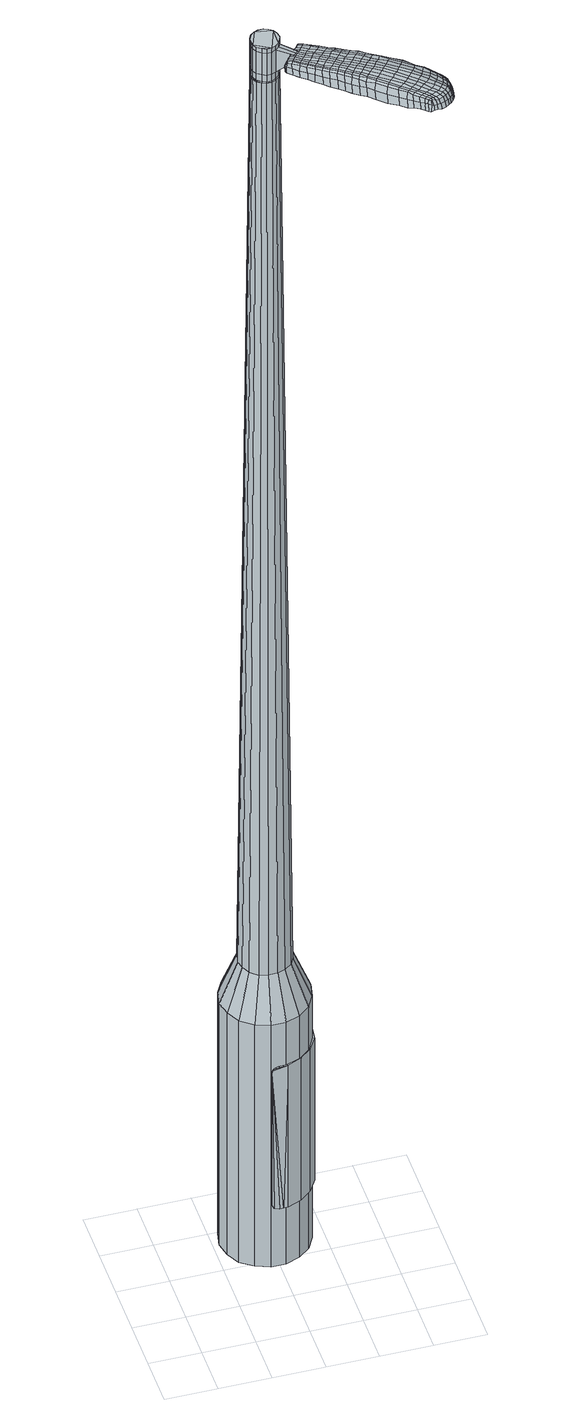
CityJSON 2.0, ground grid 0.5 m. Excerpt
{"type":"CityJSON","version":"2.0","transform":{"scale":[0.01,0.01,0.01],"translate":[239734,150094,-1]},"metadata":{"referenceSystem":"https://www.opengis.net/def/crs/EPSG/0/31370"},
"CityObjects":{
"object1":{"type":"GenericCityObject","attributes":{"cluster":793,"mean_distance_to_centroid":0.282,"new_centroid_x":239734.96,"new_centroid_y":150095.33,"mean_distance_to_camera":9.52,"H1":10.57,"H2":10.11,"Z_final":110.25,"cluster2":73,"proj_x":239730.45,"proj_y":150100.78,"id_line":24057,"bearing_l":50.37,"distance":7.07,"orientation":"right","G_obj":320.37},"geometry":[{"type":"MultiSurface","lod":"2","boundaries":[[[0,1,2,3]],[[1,4,5,2]],[[4,6,7,5]],[[6,8,9,7]],[[8,10,11,9]],[[10,12,13,11]],[[12,14,15,13]],[[14,16,17,15]],[[16,18,19,17]],[[18,20,21,19]],[[20,22,23,21]],[[22,24,25,23]],[[24,26,27,25]],[[26,28,29,27]],[[28,30,31,29]],[[30,32,33,31]],[[32,34,35,33]],[[34,0,3,35]],[[36,37,38,39]],[[38,40,41,42]],[[41,43,42]],[[42,44,45,46]],[[45,47,46]],[[46,48,49,50]],[[49,51,50]],[[42,46,50,38]],[[50,52,39,38]],[[53,36,39]],[[2,5,7,35]],[[7,9,11,15]],[[11,13,15]],[[15,17,19,23]],[[19,21,23]],[[23,25,27,31]],[[27,29,31]],[[15,23,31,7]],[[31,33,35,7]],[[3,2,35]],[[1,0,54,55]],[[0,34,56,54]],[[34,32,57,56]],[[32,30,58,57]],[[30,28,59,58]],[[28,26,60,59]],[[26,24,61,60]],[[24,22,62,61]],[[22,20,63,62]],[[20,18,64,63]],[[18,16,65,64]],[[16,14,66,65]],[[14,12,67,66]],[[12,10,68,67]],[[10,8,69,68]],[[8,6,70,69]],[[6,4,71,70]],[[4,1,55,71]],[[55,54,72,73]],[[54,56,74,72]],[[56,57,75,74]],[[57,58,76,75]],[[58,59,77,76]],[[59,60,78,77]],[[60,61,79,78]],[[61,62,80,79]],[[62,63,81,80]],[[63,64,82,81]],[[64,65,83,82]],[[65,66,84,83]],[[66,67,85,84]],[[67,68,86,85]],[[68,69,87,86]],[[69,70,88,87]],[[70,71,89,88]],[[71,55,73,89]],[[72,90,91,73]],[[74,92,90,72]],[[93,94,92,74]],[[76,95,94,93]],[[96,97,95,76]],[[78,98,97,96]],[[99,100,98,78]],[[101,102,100,99]],[[103,104,102,101]],[[105,106,104,103]],[[107,108,106,105]],[[109,110,108,107]],[[111,112,110,109]],[[113,114,112,111]],[[87,115,114,113]],[[116,117,115,87]],[[118,119,117,116]],[[73,91,119,118]],[[120,121,122,123]],[[124,120,123,125]],[[126,124,125,127]],[[128,126,127,129]],[[130,128,129,131]],[[132,130,131,133]],[[134,132,133,135]],[[136,134,135,137]],[[138,136,137,139]],[[140,138,139,141]],[[142,140,141,143]],[[144,142,143,145]],[[146,144,145,147]],[[148,146,147,149]],[[150,148,149,151]],[[152,150,151,153]],[[75,93,74]],[[75,76,93]],[[77,96,76]],[[77,78,96]],[[79,99,78]],[[79,80,101,99]],[[80,81,103,101]],[[81,82,105,103]],[[82,83,107,105]],[[83,84,109,107]],[[84,85,111,109]],[[85,86,113,111]],[[86,87,113]],[[88,116,87]],[[88,89,118,116]],[[89,73,118]],[[154,119,91]],[[154,155,117,119]],[[155,115,117]],[[156,114,115]],[[156,157,112,114]],[[157,158,110,112]],[[158,159,108,110]],[[159,160,106,108]],[[160,161,104,106]],[[161,162,102,104]],[[162,163,100,102]],[[163,98,100]],[[164,97,98]],[[164,95,97]],[[165,94,95]],[[165,92,94]],[[39,52,152,166]],[[91,90,167,153]],[[53,39,166,121]],[[90,92,122,167]],[[36,53,121,120]],[[92,165,123,122]],[[37,36,120,124]],[[165,95,125,123]],[[38,37,124,126]],[[95,164,127,125]],[[40,38,126,128]],[[164,98,129,127]],[[41,40,128,130]],[[98,163,131,129]],[[43,41,130,132]],[[163,162,133,131]],[[42,43,132,134]],[[162,161,135,133]],[[44,42,134,136]],[[161,160,137,135]],[[45,44,136,138]],[[160,159,139,137]],[[47,45,138,140]],[[159,158,141,139]],[[46,47,140,142]],[[158,157,143,141]],[[48,46,142,144]],[[157,156,145,143]],[[49,48,144,146]],[[156,115,147,145]],[[51,49,146,148]],[[115,155,149,147]],[[50,51,148,150]],[[155,154,151,149]],[[52,50,150,152]],[[154,91,153,151]],[[152,153,168,169]],[[153,167,170,168]],[[167,122,171,170]],[[122,121,172,171]],[[121,166,173,172]],[[166,152,169,173]],[[174,175,176,177]],[[178,174,177,179]],[[174,178,180,181]],[[175,174,181,182]],[[183,184,185,186]],[[187,183,186,188]],[[183,187,189,190]],[[184,183,190,191]],[[192,193,194,195]],[[196,192,195,197]],[[192,196,198,199]],[[193,192,199,200]],[[201,202,203,204]],[[205,201,204,206]],[[201,205,207,208]],[[202,201,208,209]],[[210,211,212,213]],[[214,210,213,215]],[[210,214,216,217]],[[211,210,217,218]],[[219,220,221,222]],[[223,219,222,224]],[[219,223,225,226]],[[220,219,226,227]],[[228,229,230,231]],[[220,228,231,221]],[[228,220,227,232]],[[229,228,232,233]],[[234,235,236,237]],[[229,234,237,230]],[[234,229,233,238]],[[235,234,238,239]],[[240,178,179,241]],[[235,240,241,236]],[[240,235,239,242]],[[178,240,242,180]],[[243,244,245,246]],[[247,243,246,248]],[[243,247,249,250]],[[244,243,250,251]],[[252,253,254,255]],[[244,252,255,245]],[[252,244,251,256]],[[253,252,256,257]],[[258,259,260,261]],[[253,258,261,254]],[[258,253,257,262]],[[259,258,262,263]],[[264,265,266,267]],[[259,264,267,260]],[[264,259,263,268]],[[265,264,268,269]],[[270,175,182,271]],[[265,270,271,266]],[[270,265,269,272]],[[175,270,272,176]],[[273,274,275,276]],[[277,273,276,278]],[[273,277,279,280]],[[274,273,280,281]],[[282,283,284,285]],[[274,282,285,275]],[[282,274,281,286]],[[283,282,286,287]],[[288,289,290,291]],[[283,288,291,284]],[[288,283,287,292]],[[289,288,292,293]],[[294,187,188,295]],[[289,294,295,290]],[[294,289,293,296]],[[187,294,296,189]],[[297,298,299,300]],[[301,297,300,302]],[[297,301,303,304]],[[298,297,304,305]],[[306,307,308,309]],[[298,306,309,299]],[[306,298,305,310]],[[307,306,310,311]],[[312,313,314,315]],[[307,312,315,308]],[[312,307,311,316]],[[313,312,316,317]],[[318,319,320,321]],[[313,318,321,314]],[[318,313,317,322]],[[319,318,322,323]],[[324,184,191,325]],[[319,324,325,320]],[[324,319,323,326]],[[184,324,326,185]],[[327,213,212,328]],[[329,327,328,330]],[[327,329,331,332]],[[213,327,332,215]],[[333,329,330,334]],[[335,333,334,336]],[[333,335,337,338]],[[329,333,338,331]],[[339,335,336,340]],[[341,339,340,342]],[[339,341,343,344]],[[335,339,344,337]],[[345,341,342,346]],[[347,345,346,348]],[[345,347,349,350]],[[341,345,350,343]],[[351,347,348,352]],[[202,351,352,203]],[[351,202,209,353]],[[347,351,353,349]],[[354,355,200,199]],[[356,354,199,198]],[[354,356,357,358]],[[355,354,358,359]],[[360,361,359,358]],[[362,360,358,357]],[[360,362,363,364]],[[361,360,364,365]],[[366,367,365,364]],[[368,366,364,363]],[[366,368,369,370]],[[367,366,370,371]],[[372,373,371,370]],[[374,372,370,369]],[[372,374,207,205]],[[373,372,205,206]],[[375,376,377,378]],[[277,375,378,279]],[[375,277,278,379]],[[376,375,379,380]],[[381,196,197,382]],[[376,381,382,377]],[[381,376,380,383]],[[196,381,383,198]],[[384,385,386,387]],[[223,384,387,225]],[[384,223,224,388]],[[385,384,388,389]],[[390,391,392,393]],[[385,390,393,386]],[[390,385,389,394]],[[391,390,394,395]],[[396,193,200,397]],[[391,396,397,392]],[[396,391,395,398]],[[193,396,398,194]],[[399,400,401,402]],[[181,399,402,182]],[[399,181,180,403]],[[400,399,403,404]],[[405,406,407,408]],[[400,405,408,401]],[[405,400,404,409]],[[406,405,409,410]],[[411,204,203,412]],[[406,411,412,407]],[[411,406,410,413]],[[204,411,413,206]],[[414,415,416,417]],[[186,414,417,188]],[[414,186,185,418]],[[415,414,418,419]],[[420,208,207,421]],[[415,420,421,416]],[[420,415,419,422]],[[208,420,422,209]],[[423,424,425,426]],[[301,423,426,303]],[[423,301,302,427]],[[424,423,427,428]],[[429,214,215,430]],[[424,429,430,425]],[[429,424,428,431]],[[214,429,431,216]],[[432,433,434,435]],[[247,432,435,249]],[[432,247,248,436]],[[433,432,436,437]],[[438,439,440,441]],[[433,438,441,434]],[[438,433,437,442]],[[439,438,442,443]],[[444,211,218,445]],[[439,444,445,440]],[[444,439,443,446]],[[211,444,446,212]],[[447,448,437,436]],[[246,447,436,248]],[[447,246,245,449]],[[448,447,449,450]],[[451,452,443,442]],[[448,451,442,437]],[[451,448,450,453]],[[452,451,453,454]],[[455,328,212,446]],[[452,455,446,443]],[[455,452,454,456]],[[328,455,456,330]],[[457,458,459,460]],[[304,457,460,305]],[[457,304,303,426]],[[458,457,426,425]],[[461,332,331,462]],[[458,461,462,459]],[[461,458,425,430]],[[332,461,430,215]],[[463,464,450,449]],[[255,463,449,245]],[[463,255,254,465]],[[464,463,465,466]],[[467,468,454,453]],[[464,467,453,450]],[[467,464,466,469]],[[468,467,469,470]],[[471,334,330,456]],[[468,471,456,454]],[[471,468,470,472]],[[334,471,472,336]],[[473,474,475,476]],[[310,473,476,311]],[[473,310,305,460]],[[474,473,460,459]],[[477,338,337,478]],[[474,477,478,475]],[[477,474,459,462]],[[338,477,462,331]],[[479,480,466,465]],[[261,479,465,254]],[[479,261,260,481]],[[480,479,481,482]],[[483,484,470,469]],[[480,483,469,466]],[[483,480,482,485]],[[484,483,485,486]],[[487,340,336,472]],[[484,487,472,470]],[[487,484,486,488]],[[340,487,488,342]],[[489,490,491,492]],[[316,489,492,317]],[[489,316,311,476]],[[490,489,476,475]],[[493,344,343,494]],[[490,493,494,491]],[[493,490,475,478]],[[344,493,478,337]],[[495,496,482,481]],[[267,495,481,260]],[[495,267,266,497]],[[496,495,497,498]],[[499,500,486,485]],[[496,499,485,482]],[[499,496,498,501]],[[500,499,501,502]],[[503,346,342,488]],[[500,503,488,486]],[[503,500,502,504]],[[346,503,504,348]],[[505,506,507,508]],[[322,505,508,323]],[[505,322,317,492]],[[506,505,492,491]],[[509,350,349,510]],[[506,509,510,507]],[[509,506,491,494]],[[350,509,494,343]],[[511,512,498,497]],[[271,511,497,266]],[[511,271,182,402]],[[512,511,402,401]],[[513,514,502,501]],[[512,513,501,498]],[[513,512,401,408]],[[514,513,408,407]],[[515,352,348,504]],[[514,515,504,502]],[[515,514,407,412]],[[352,515,412,203]],[[516,517,419,418]],[[326,516,418,185]],[[516,326,323,508]],[[517,516,508,507]],[[518,353,209,422]],[[517,518,422,419]],[[518,517,507,510]],[[353,518,510,349]],[[519,520,380,379]],[[276,519,379,278]],[[519,276,275,521]],[[520,519,521,522]],[[523,356,198,383]],[[520,523,383,380]],[[523,520,522,524]],[[356,523,524,357]],[[525,526,527,528]],[[226,525,528,227]],[[525,226,225,387]],[[526,525,387,386]],[[529,530,531,532]],[[526,529,532,527]],[[529,526,386,393]],[[530,529,393,392]],[[533,355,359,534]],[[530,533,534,531]],[[533,530,392,397]],[[355,533,397,200]],[[535,536,522,521]],[[285,535,521,275]],[[535,285,284,537]],[[536,535,537,538]],[[539,362,357,524]],[[536,539,524,522]],[[539,536,538,540]],[[362,539,540,363]],[[541,542,543,544]],[[232,541,544,233]],[[541,232,227,528]],[[542,541,528,527]],[[545,546,547,548]],[[542,545,548,543]],[[545,542,527,532]],[[546,545,532,531]],[[549,361,365,550]],[[546,549,550,547]],[[549,546,531,534]],[[361,549,534,359]],[[551,552,538,537]],[[291,551,537,284]],[[551,291,290,553]],[[552,551,553,554]],[[555,368,363,540]],[[552,555,540,538]],[[555,552,554,556]],[[368,555,556,369]],[[557,558,559,560]],[[238,557,560,239]],[[557,238,233,544]],[[558,557,544,543]],[[561,562,563,564]],[[558,561,564,559]],[[561,558,543,548]],[[562,561,548,547]],[[565,367,371,566]],[[562,565,566,563]],[[565,562,547,550]],[[367,565,550,365]],[[567,568,554,553]],[[295,567,553,290]],[[567,295,188,417]],[[568,567,417,416]],[[569,374,369,556]],[[568,569,556,554]],[[569,568,416,421]],[[374,569,421,207]],[[570,571,404,403]],[[242,570,403,180]],[[570,242,239,560]],[[571,570,560,559]],[[572,573,410,409]],[[571,572,409,404]],[[572,571,559,564]],[[573,572,564,563]],[[574,373,206,413]],[[573,574,413,410]],[[574,573,563,566]],[[373,574,566,371]],[[575,576,577,578]],[[578,577,579,580]],[[581,579,577,582]],[[582,577,576,583]],[[584,585,586,587]],[[587,586,588,589]],[[590,588,586,591]],[[591,586,585,592]],[[593,594,595,596]],[[596,595,597,598]],[[599,597,595,600]],[[600,595,594,601]],[[602,603,604,605]],[[605,604,606,607]],[[608,606,604,609]],[[609,604,603,610]],[[611,612,613,614]],[[614,613,615,616]],[[617,615,613,618]],[[618,613,612,619]],[[620,621,622,623]],[[623,622,624,625]],[[626,624,622,627]],[[627,622,621,628]],[[629,630,631,632]],[[632,631,621,620]],[[628,621,631,633]],[[633,631,630,634]],[[635,636,637,638]],[[638,637,630,629]],[[634,630,637,639]],[[639,637,636,640]],[[580,579,641,642]],[[642,641,636,635]],[[640,636,641,643]],[[643,641,579,581]],[[644,645,646,647]],[[647,646,648,649]],[[650,648,646,651]],[[651,646,645,652]],[[653,654,655,656]],[[656,655,645,644]],[[652,645,655,657]],[[657,655,654,658]],[[659,660,661,662]],[[662,661,654,653]],[[658,654,661,663]],[[663,661,660,664]],[[665,666,667,668]],[[668,667,660,659]],[[664,660,667,669]],[[669,667,666,670]],[[583,576,671,672]],[[672,671,666,665]],[[670,666,671,673]],[[673,671,576,575]],[[674,675,676,677]],[[677,676,678,679]],[[680,678,676,681]],[[681,676,675,682]],[[683,684,685,686]],[[686,685,675,674]],[[682,675,685,687]],[[687,685,684,688]],[[689,690,691,692]],[[692,691,684,683]],[[688,684,691,693]],[[693,691,690,694]],[[589,588,695,696]],[[696,695,690,689]],[[694,690,695,697]],[[697,695,588,590]],[[698,699,700,701]],[[701,700,702,703]],[[704,702,700,705]],[[705,700,699,706]],[[707,708,709,710]],[[710,709,699,698]],[[706,699,709,711]],[[711,709,708,712]],[[713,714,715,716]],[[716,715,708,707]],[[712,708,715,717]],[[717,715,714,718]],[[719,720,721,722]],[[722,721,714,713]],[[718,714,721,723]],[[723,721,720,724]],[[592,585,725,726]],[[726,725,720,719]],[[724,720,725,727]],[[727,725,585,584]],[[611,614,728,729]],[[729,728,730,731]],[[732,730,728,733]],[[733,728,614,616]],[[731,730,734,735]],[[735,734,736,737]],[[738,736,734,739]],[[739,734,730,732]],[[737,736,740,741]],[[741,740,742,743]],[[744,742,740,745]],[[745,740,736,738]],[[743,742,746,747]],[[747,746,748,749]],[[750,748,746,751]],[[751,746,742,744]],[[749,748,752,753]],[[753,752,603,602]],[[610,603,752,754]],[[754,752,748,750]],[[601,755,756,600]],[[600,756,757,599]],[[758,757,756,759]],[[759,756,755,760]],[[760,761,762,759]],[[759,762,763,758]],[[764,763,762,765]],[[765,762,761,766]],[[766,767,768,765]],[[765,768,769,764]],[[770,769,768,771]],[[771,768,767,772]],[[772,773,774,771]],[[771,774,775,770]],[[608,775,774,606]],[[606,774,773,607]],[[776,777,778,779]],[[779,778,678,680]],[[679,678,778,780]],[[780,778,777,781]],[[598,597,782,783]],[[783,782,777,776]],[[781,777,782,784]],[[784,782,597,599]],[[785,786,787,788]],[[788,787,624,626]],[[625,624,787,789]],[[789,787,786,790]],[[791,792,793,794]],[[794,793,786,785]],[[790,786,793,795]],[[795,793,792,796]],[[601,594,797,798]],[[798,797,792,791]],[[796,792,797,799]],[[799,797,594,593]],[[800,801,802,803]],[[803,802,582,583]],[[581,582,802,804]],[[804,802,801,805]],[[806,807,808,809]],[[809,808,801,800]],[[805,801,808,810]],[[810,808,807,811]],[[602,605,812,813]],[[813,812,807,806]],[[811,807,812,814]],[[814,812,605,607]],[[815,816,817,818]],[[818,817,587,589]],[[584,587,817,819]],[[819,817,816,820]],[[608,609,821,822]],[[822,821,816,815]],[[820,816,821,823]],[[823,821,609,610]],[[824,825,826,827]],[[827,826,702,704]],[[703,702,826,828]],[[828,826,825,829]],[[616,615,830,831]],[[831,830,825,824]],[[829,825,830,832]],[[832,830,615,617]],[[833,834,835,836]],[[836,835,648,650]],[[649,648,835,837]],[[837,835,834,838]],[[839,840,841,842]],[[842,841,834,833]],[[838,834,841,843]],[[843,841,840,844]],[[619,612,845,846]],[[846,845,840,839]],[[844,840,845,847]],[[847,845,612,611]],[[838,848,849,837]],[[837,849,647,649]],[[644,647,849,850]],[[850,849,848,851]],[[844,852,853,843]],[[843,853,848,838]],[[851,848,853,854]],[[854,853,852,855]],[[611,729,169,847]],[[847,169,852,844]],[[855,852,169,856]],[[856,169,729,731]],[[857,858,859,860]],[[860,859,705,706]],[[704,705,859,827]],[[827,859,858,824]],[[732,733,861,862]],[[862,861,858,857]],[[824,858,861,831]],[[831,861,733,616]],[[851,863,850]],[[850,863,656,644]],[[653,656,863,864]],[[864,863,865]],[[855,866,867,854]],[[854,867,863,851]],[[865,863,867,868]],[[868,867,866,869]],[[731,735,870,856]],[[856,870,866,855]],[[869,866,870,871]],[[871,870,735,737]],[[872,873,874,875]],[[875,874,711,712]],[[706,711,874,860]],[[860,874,873,857]],[[738,739,876,877]],[[877,876,873,872]],[[857,873,876,862]],[[862,876,739,732]],[[865,878,864]],[[864,878,662,653]],[[659,662,878,879]],[[879,878,880]],[[869,881,882,868]],[[868,882,878,865]],[[880,878,882,883]],[[883,882,881,884]],[[737,741,885,871]],[[871,885,881,869]],[[884,881,885,886]],[[886,885,741,743]],[[887,888,889,890]],[[890,889,717,718]],[[712,717,889,875]],[[875,889,888,872]],[[744,745,891,892]],[[892,891,888,887]],[[872,888,891,877]],[[877,891,745,738]],[[880,893,894,879]],[[879,894,668,659]],[[665,668,894,895]],[[895,894,893,896]],[[884,897,898,883]],[[883,898,893,880]],[[896,893,898,899]],[[899,898,897,900]],[[743,747,901,886]],[[886,901,897,884]],[[900,897,901,902]],[[902,901,747,749]],[[903,904,905,906]],[[906,905,723,724]],[[718,723,905,890]],[[890,905,904,887]],[[750,751,907,908]],[[908,907,904,903]],[[887,904,907,892]],[[892,907,751,744]],[[896,909,910,895]],[[895,910,672,665]],[[583,672,910,803]],[[803,910,909,800]],[[900,911,912,899]],[[899,912,909,896]],[[800,909,912,809]],[[809,912,911,806]],[[749,753,913,902]],[[902,913,911,900]],[[806,911,913,813]],[[813,913,753,602]],[[820,914,915,819]],[[819,915,727,584]],[[724,727,915,906]],[[906,915,914,903]],[[610,754,916,823]],[[823,916,914,820]],[[903,914,916,908]],[[908,916,754,750]],[[781,917,918,780]],[[780,918,677,679]],[[674,677,918,919]],[[919,918,917,920]],[[599,757,921,784]],[[784,921,917,781]],[[920,917,921,922]],[[922,921,757,758]],[[923,924,925,926]],[[926,925,627,628]],[[626,627,925,788]],[[788,925,924,785]],[[927,928,929,930]],[[930,929,924,923]],[[785,924,929,794]],[[794,929,928,791]],[[760,755,931,932]],[[932,931,928,927]],[[791,928,931,798]],[[798,931,755,601]],[[920,933,934,919]],[[919,934,686,674]],[[683,686,934,935]],[[935,934,933,936]],[[758,763,937,922]],[[922,937,933,920]],[[936,933,937,938]],[[938,937,763,764]],[[939,940,941,942]],[[942,941,633,634]],[[628,633,941,926]],[[926,941,940,923]],[[943,944,945,946]],[[946,945,940,939]],[[923,940,945,930]],[[930,945,944,927]],[[766,761,947,948]],[[948,947,944,943]],[[927,944,947,932]],[[932,947,761,760]],[[936,949,950,935]],[[935,950,692,683]],[[689,692,950,951]],[[951,950,949,952]],[[764,769,953,938]],[[938,953,949,936]],[[952,949,953,954]],[[954,953,769,770]],[[955,956,957,958]],[[958,957,639,640]],[[634,639,957,942]],[[942,957,956,939]],[[959,960,961,962]],[[962,961,956,955]],[[939,956,961,946]],[[946,961,960,943]],[[772,767,963,964]],[[964,963,960,959]],[[943,960,963,948]],[[948,963,767,766]],[[952,965,966,951]],[[951,966,696,689]],[[589,696,966,818]],[[818,966,965,815]],[[770,775,967,954]],[[954,967,965,952]],[[815,965,967,822]],[[822,967,775,608]],[[805,968,969,804]],[[804,969,643,581]],[[640,643,969,958]],[[958,969,968,955]],[[811,970,971,810]],[[810,971,968,805]],[[955,968,971,962]],[[962,971,970,959]],[[607,773,972,814]],[[814,972,970,811]],[[959,970,972,964]],[[964,972,773,772]],[[575,578,177,176]],[[578,580,179,177]],[[590,591,190,189]],[[591,592,191,190]],[[593,596,195,194]],[[596,598,197,195]],[[617,618,217,216]],[[618,619,218,217]],[[620,623,222,221]],[[623,625,224,222]],[[629,632,231,230]],[[632,620,221,231]],[[635,638,237,236]],[[638,629,230,237]],[[580,642,241,179]],[[642,635,236,241]],[[650,651,250,249]],[[651,652,251,250]],[[652,657,256,251]],[[657,658,257,256]],[[658,663,262,257]],[[663,664,263,262]],[[664,669,268,263]],[[669,670,269,268]],[[670,673,272,269]],[[673,575,176,272]],[[680,681,280,279]],[[681,682,281,280]],[[682,687,286,281]],[[687,688,287,286]],[[688,693,292,287]],[[693,694,293,292]],[[694,697,296,293]],[[697,590,189,296]],[[698,701,300,299]],[[701,703,302,300]],[[707,710,309,308]],[[710,698,299,309]],[[713,716,315,314]],[[716,707,308,315]],[[719,722,321,320]],[[722,713,314,321]],[[592,726,325,191]],[[726,719,320,325]],[[776,779,378,377]],[[779,680,279,378]],[[598,783,382,197]],[[783,776,377,382]],[[625,789,388,224]],[[789,790,389,388]],[[790,795,394,389]],[[795,796,395,394]],[[796,799,398,395]],[[799,593,194,398]],[[703,828,427,302]],[[828,829,428,427]],[[829,832,431,428]],[[832,617,216,431]],[[833,836,435,434]],[[836,650,249,435]],[[839,842,441,440]],[[842,833,434,441]],[[619,846,445,218]],[[846,839,440,445]],[[973,974,975,976]],[[977,978,976,975]],[[979,980,981,982]],[[983,984,985,986]],[[974,987,988,975]],[[989,977,975,988]],[[990,979,982,991]],[[992,993,984,983]],[[987,994,995,988]],[[995,996,989,988]],[[997,990,991,998]],[[999,993,992,1000]],[[994,1001,1002,995]],[[1002,1003,996,995]],[[1004,997,998,1005]],[[1006,999,1000,1007]],[[1008,1009,1010,1011]],[[1012,1013,1009,1008]],[[1012,1014,1015,1013]],[[1014,1016,1017,1015]],[[1018,1019,1020,1021]],[[1022,1023,1019,1018]],[[1024,1025,1023,1022]],[[1026,1027,1025,1024]],[[1021,1010,1009,1018]],[[1018,1009,1013,1022]],[[1013,1015,1024,1022]],[[1015,1017,1026,1024]],[[982,981,978,977]],[[991,982,977,989]],[[996,998,991,989]],[[1003,1005,998,996]],[[983,986,980,979]],[[992,983,979,990]],[[1000,992,990,997]],[[1007,1000,997,1004]],[[984,1008,1011,985]],[[993,1012,1008,984]],[[1014,1012,993,999]],[[1016,1014,999,1006]],[[1028,1029,1030,1031]],[[1030,1032,1033,1034]],[[1030,1034,1035,1036]],[[1030,1036,1031]],[[1037,1028,1031,1038]],[[1039,1038,1031,1040]],[[1041,1040,1031]],[[1042,1030,1029,1043]],[[1044,1042,1043,1045]],[[1046,1044,1045,1047]],[[1048,1046,1047,1049]],[[1050,1048,1049,1051]],[[1051,1052,1053,1054]],[[1051,1054,1055,1056]],[[1051,1056,1057,1058]],[[1057,1059,1060,1061]],[[1057,1061,1062,1063]],[[1057,1063,1058]],[[1051,1058,1050]],[[1064,1065,1029,1028]],[[1066,1067,1032,1030]],[[1068,1069,1041,1031]],[[1065,1070,1043,1029]],[[1071,1066,1030,1042]],[[1070,1072,1045,1043]],[[1073,1071,1042,1044]],[[1072,1074,1047,1045]],[[1075,1073,1044,1046]],[[1074,1076,1049,1047]],[[1077,1075,1046,1048]],[[1076,1078,1051,1049]],[[1079,1077,1048,1050]],[[1078,1080,1052,1051]],[[1081,1082,1059,1057]],[[1083,1079,1050,1058]],[[1053,1052,1080,1084]],[[1054,1053,1084,1085]],[[1055,1054,1085,1086]],[[1056,1055,1086,1087]],[[1057,1056,1087,1081]],[[1088,1064,1028,1037]],[[1089,1088,1037,1038]],[[1090,1089,1038,1039]],[[1091,1090,1039,1040]],[[1069,1091,1040,1041]],[[1033,1032,1067,1092]],[[1060,1059,1082,1093]],[[1034,1033,1092,1094]],[[1035,1034,1094,1095]],[[1036,1035,1095,1096]],[[1031,1036,1096,1068]],[[1061,1060,1093,1097]],[[1062,1061,1097,1098]],[[1063,1062,1098,1099]],[[1058,1063,1099,1083]]]}]}
},
"vertices":[
[131,106,384],[120,97,384],[120,97,96],[131,106,96],[106,92,384],[106,92,96],[92,92,384],[92,92,96],[78,97,384],[78,97,96],[66,106,384],[66,106,96],[59,119,384],[59,119,96],[56,133,384],[56,133,96],[59,148,384],[59,148,96],[66,160,384],[66,160,96],[77,170,384],[77,170,96],[91,175,384],[91,175,96],[106,175,384],[106,175,96],[120,170,384],[120,170,96],[131,161,384],[131,161,96],[138,148,384],[138,148,96],[141,134,384],[141,134,96],[138,119,384],[138,119,96],[112,133,1524],[111,138,1524],[109,142,1524],[109,125,1524],[105,145,1524],[101,147,1524],[92,145,1524],[96,147,1524],[88,142,1524],[86,138,1524],[86,129,1524],[85,133,1524],[88,125,1524],[92,122,1524],[101,120,1524],[96,120,1524],[105,122,1524],[111,129,1524],[118,117,429],[111,112,429],[122,125,429],[124,134,429],[122,142,429],[118,150,429],[111,155,429],[103,158,429],[94,158,429],[86,155,429],[79,149,429],[75,142,429],[73,133,429],[75,125,429],[79,117,429],[86,111,429],[94,109,429],[103,109,429],[109,125,1483],[105,122,1483],[111,129,1483],[112,133,1483],[111,138,1483],[109,142,1483],[105,145,1483],[101,147,1483],[96,147,1483],[92,145,1483],[88,142,1483],[86,138,1483],[85,133,1483],[86,129,1483],[88,125,1483],[92,122,1483],[96,120,1483],[101,120,1483],[109,125,1485],[105,122,1485],[111,129,1485],[111,133,1483],[111,133,1485],[111,138,1485],[108,142,1483],[108,142,1485],[105,145,1485],[101,146,1483],[101,146,1485],[96,146,1483],[96,146,1485],[92,144,1483],[92,144,1485],[89,142,1483],[89,142,1485],[87,138,1483],[87,138,1485],[86,133,1483],[86,133,1485],[87,129,1483],[87,129,1485],[89,125,1483],[89,125,1485],[92,122,1485],[96,121,1483],[96,121,1485],[101,121,1483],[101,121,1485],[112,133,1519],[111,129,1519],[111,129,1493],[112,133,1493],[111,138,1519],[111,138,1493],[109,142,1519],[109,142,1493],[105,145,1519],[105,145,1493],[101,147,1519],[101,147,1493],[96,147,1519],[96,147,1493],[92,145,1519],[92,145,1493],[88,142,1519],[88,142,1493],[86,138,1519],[86,138,1493],[85,133,1519],[85,133,1493],[86,129,1519],[86,129,1493],[88,125,1519],[88,125,1493],[92,122,1519],[92,122,1493],[96,120,1519],[96,120,1493],[101,120,1519],[101,120,1493],[105,122,1519],[105,122,1493],[101,120,1485],[96,120,1485],[88,125,1485],[86,129,1485],[85,133,1485],[86,138,1485],[88,142,1485],[92,145,1485],[96,147,1485],[101,147,1485],[109,142,1485],[112,133,1485],[109,125,1519],[109,125,1493],[121,110,1513],[121,110,1518],[123,113,1513],[125,115,1513],[125,115,1518],[123,113,1518],[168,51,1519],[163,55,1518],[163,53,1509],[168,49,1510],[174,45,1519],[174,43,1510],[175,47,1526],[168,52,1525],[163,57,1525],[193,80,1519],[187,84,1518],[185,84,1525],[191,80,1525],[200,75,1519],[198,74,1526],[202,75,1510],[195,80,1510],[189,85,1509],[238,20,1519],[236,17,1519],[236,16,1513],[239,19,1513],[240,24,1519],[241,23,1513],[238,25,1524],[237,21,1524],[234,18,1524],[181,67,1530],[175,72,1529],[173,69,1529],[179,64,1530],[188,61,1531],[186,59,1531],[190,64,1530],[183,70,1530],[178,74,1529],[119,118,1512],[117,116,1512],[118,116,1517],[120,117,1517],[121,121,1512],[121,120,1517],[121,120,1506],[119,118,1506],[118,116,1506],[214,14,1519],[212,16,1519],[212,14,1512],[214,12,1512],[217,13,1518],[216,11,1512],[217,14,1522],[215,15,1523],[212,17,1524],[208,18,1519],[203,22,1519],[203,20,1512],[208,17,1512],[208,20,1524],[203,23,1525],[198,25,1519],[192,30,1519],[192,28,1511],[198,23,1511],[199,27,1526],[192,32,1526],[183,37,1519],[183,35,1510],[184,39,1526],[114,101,1513],[119,96,1513],[120,97,1518],[114,102,1517],[110,105,1512],[111,105,1516],[110,104,1506],[114,99,1507],[119,94,1507],[125,90,1514],[130,85,1515],[131,87,1520],[125,92,1519],[125,89,1507],[130,84,1507],[136,80,1515],[141,75,1516],[141,77,1522],[136,82,1521],[136,78,1508],[141,73,1508],[147,70,1517],[152,65,1517],[152,67,1524],[147,72,1523],[147,68,1508],[152,63,1509],[157,60,1518],[158,62,1524],[157,58,1509],[238,41,1519],[236,43,1519],[234,42,1524],[237,40,1523],[239,39,1518],[238,39,1522],[241,39,1512],[239,41,1512],[237,44,1512],[232,47,1519],[228,51,1519],[227,50,1525],[231,46,1524],[234,47,1512],[230,51,1512],[224,55,1519],[218,60,1519],[216,59,1526],[222,54,1526],[225,55,1511],[220,60,1511],[209,67,1519],[207,67,1526],[211,68,1510],[133,124,1513],[139,120,1513],[141,120,1507],[135,124,1507],[129,127,1512],[130,127,1506],[129,126,1516],[132,124,1517],[138,119,1518],[145,115,1514],[152,111,1515],[153,111,1507],[147,115,1507],[144,115,1519],[150,110,1520],[158,106,1515],[164,102,1516],[165,102,1508],[159,107,1508],[156,106,1521],[162,101,1522],[170,97,1517],[175,93,1517],[177,93,1509],[171,98,1508],[168,97,1523],[174,93,1524],[181,89,1518],[183,89,1509],[180,88,1524],[124,114,1519],[122,112,1519],[129,109,1520],[128,107,1520],[131,112,1520],[126,116,1519],[135,105,1522],[133,102,1522],[141,100,1523],[139,98,1523],[143,102,1523],[137,107,1521],[147,95,1524],[145,93,1524],[152,90,1525],[151,88,1525],[155,93,1525],[149,98,1524],[158,86,1526],[156,83,1526],[164,81,1527],[162,79,1527],[166,84,1527],[160,88,1526],[170,76,1528],[168,74,1528],[172,79,1528],[235,23,1527],[232,20,1527],[236,26,1526],[233,29,1527],[231,26,1528],[229,23,1528],[226,30,1529],[224,27,1529],[228,33,1528],[223,38,1530],[221,34,1530],[218,31,1530],[215,39,1531],[212,36,1531],[217,42,1530],[210,48,1531],[208,45,1531],[205,42,1531],[198,53,1531],[196,50,1531],[200,56,1531],[240,37,1518],[241,34,1519],[242,34,1513],[242,37,1513],[239,37,1523],[239,34,1523],[241,29,1519],[242,28,1513],[239,29,1524],[219,12,1518],[222,12,1518],[221,13,1523],[218,14,1523],[219,11,1513],[222,11,1513],[225,12,1519],[229,13,1519],[228,14,1524],[224,13,1523],[226,11,1513],[230,12,1513],[233,15,1519],[231,16,1524],[233,14,1513],[169,54,1528],[170,55,1528],[165,60,1528],[164,58,1527],[176,48,1528],[177,49,1529],[172,57,1529],[174,59,1530],[169,64,1529],[167,62,1528],[179,51,1529],[181,54,1530],[177,62,1530],[171,67,1529],[184,56,1531],[190,78,1528],[188,77,1529],[195,71,1529],[197,73,1528],[184,83,1527],[183,81,1528],[186,73,1529],[193,68,1530],[180,78,1528],[126,127,1512],[125,126,1512],[126,125,1517],[127,126,1517],[128,128,1506],[126,126,1506],[123,123,1512],[124,122,1517],[124,123,1506],[109,107,1512],[110,108,1512],[110,107,1506],[109,106,1506],[111,107,1517],[112,108,1517],[112,110,1512],[114,112,1512],[114,111,1506],[112,109,1506],[113,110,1517],[115,112,1517],[115,114,1512],[116,113,1506],[116,114,1517],[115,103,1519],[116,104,1519],[120,98,1520],[121,99,1520],[117,106,1519],[119,108,1519],[123,101,1520],[124,103,1520],[120,110,1519],[126,105,1520],[131,123,1519],[130,121,1519],[136,117,1520],[137,118,1520],[128,119,1519],[134,114,1520],[126,93,1521],[127,94,1521],[131,88,1522],[132,89,1522],[128,96,1521],[130,98,1521],[134,91,1522],[136,93,1523],[132,100,1522],[137,96,1523],[143,114,1521],[142,112,1521],[148,108,1522],[149,109,1522],[140,110,1521],[145,105,1522],[137,83,1523],[138,84,1523],[142,78,1524],[143,80,1524],[139,86,1523],[141,89,1524],[145,81,1525],[147,84,1525],[143,91,1524],[149,86,1525],[155,105,1523],[154,103,1523],[159,99,1524],[161,100,1524],[151,101,1524],[157,96,1525],[148,73,1525],[149,75,1525],[153,68,1526],[154,70,1526],[150,77,1526],[152,79,1526],[156,72,1527],[158,74,1527],[154,81,1526],[160,76,1527],[167,96,1525],[165,94,1525],[171,90,1526],[173,92,1526],[163,91,1526],[169,87,1527],[158,63,1527],[160,65,1527],[161,67,1527],[163,69,1528],[165,72,1528],[178,87,1527],[177,85,1527],[175,82,1528],[237,38,1525],[237,36,1525],[234,41,1526],[235,38,1526],[237,31,1526],[234,34,1527],[217,15,1525],[219,15,1525],[216,17,1526],[214,17,1525],[222,15,1525],[226,16,1526],[223,19,1527],[219,18,1526],[229,18,1526],[226,20,1527],[231,45,1526],[231,42,1527],[226,49,1527],[226,46,1528],[230,38,1528],[225,42,1529],[210,20,1526],[212,20,1527],[207,24,1528],[205,24,1527],[215,21,1527],[218,22,1528],[212,27,1529],[209,25,1528],[221,24,1528],[215,29,1530],[222,53,1528],[221,51,1529],[215,58,1528],[214,56,1529],[219,47,1529],[213,52,1530],[200,27,1528],[202,28,1528],[195,33,1529],[193,33,1528],[204,29,1529],[207,31,1530],[200,37,1530],[198,35,1530],[210,34,1530],[203,39,1531],[206,66,1529],[205,64,1529],[203,60,1530],[185,40,1528],[186,41,1529],[188,43,1530],[191,45,1530],[193,48,1531],[164,55,1509],[164,57,1518],[169,52,1518],[169,50,1509],[176,46,1519],[176,44,1510],[176,48,1525],[170,54,1525],[164,58,1525],[184,82,1525],[186,83,1518],[192,78,1518],[190,78,1525],[198,73,1519],[197,73,1525],[200,73,1510],[194,79,1509],[188,83,1509],[235,18,1513],[234,19,1519],[236,21,1519],[237,20,1513],[238,24,1519],[238,24,1513],[237,25,1524],[235,22,1524],[233,19,1524],[174,69,1528],[176,71,1528],[181,67,1529],[179,64,1529],[188,61,1529],[186,58,1529],[190,64,1529],[183,69,1529],[178,74,1528],[119,114,1516],[119,115,1512],[120,117,1512],[121,116,1516],[122,119,1512],[123,118,1516],[123,119,1506],[121,116,1506],[119,114,1506],[213,16,1512],[213,17,1519],[215,16,1518],[215,14,1512],[217,15,1518],[217,13,1512],[217,16,1522],[216,17,1523],[213,19,1523],[204,21,1512],[204,23,1519],[209,20,1519],[209,18,1512],[209,21,1524],[204,25,1525],[193,30,1511],[193,31,1519],[199,27,1519],[199,25,1511],[200,28,1525],[194,33,1526],[185,39,1519],[185,37,1510],[185,40,1526],[121,98,1518],[121,97,1513],[115,102,1513],[116,103,1517],[112,106,1512],[113,106,1515],[112,105,1506],[115,101,1506],[121,96,1507],[132,88,1520],[132,87,1514],[126,92,1514],[126,93,1519],[126,90,1507],[132,85,1507],[143,78,1522],[143,77,1516],[137,82,1515],[137,83,1521],[137,80,1508],[143,75,1508],[154,68,1523],[153,67,1517],[148,72,1516],[148,73,1522],[148,70,1508],[153,65,1508],[159,62,1517],[159,63,1524],[159,60,1509],[233,41,1523],[234,42,1519],[236,40,1518],[235,39,1523],[238,38,1518],[237,38,1522],[239,38,1512],[238,40,1512],[236,42,1512],[225,49,1525],[227,49,1519],[231,45,1519],[229,45,1524],[232,46,1512],[228,50,1512],[215,58,1526],[216,58,1519],[222,53,1519],[221,53,1525],[224,54,1511],[218,59,1511],[207,66,1519],[206,65,1526],[209,66,1510],[140,118,1507],[138,118,1513],[132,122,1513],[134,123,1506],[128,125,1512],[129,125,1506],[128,124,1515],[131,122,1517],[137,118,1518],[152,109,1507],[150,109,1514],[144,114,1514],[146,114,1507],[143,113,1519],[149,109,1520],[164,101,1508],[162,100,1516],[156,105,1515],[158,105,1508],[155,104,1521],[161,100,1522],[176,92,1508],[174,91,1517],[168,96,1516],[170,96,1508],[167,95,1522],[173,91,1523],[180,87,1517],[182,87,1509],[179,87,1524],[124,113,1518],[123,111,1518],[130,109,1519],[128,107,1519],[132,111,1519],[126,116,1518],[136,104,1520],[134,102,1520],[141,99,1521],[140,97,1521],[143,102,1521],[138,106,1520],[147,95,1523],[145,93,1523],[153,90,1524],[151,88,1524],[155,92,1524],[149,97,1523],[159,85,1525],[157,83,1525],[164,81,1526],[162,78,1526],[166,83,1526],[161,88,1525],[170,76,1527],[168,74,1527],[172,79,1527],[231,21,1526],[233,23,1526],[235,27,1525],[232,29,1526],[230,26,1526],[228,23,1526],[223,27,1528],[226,30,1528],[227,33,1527],[222,38,1528],[220,35,1529],[218,32,1529],[212,36,1530],[215,39,1530],[217,42,1529],[210,48,1530],[208,45,1530],[205,42,1530],[196,50,1530],[198,53,1530],[200,56,1530],[240,34,1513],[239,34,1518],[238,36,1518],[240,37,1512],[237,37,1523],[237,34,1523],[238,29,1519],[239,29,1513],[237,30,1523],[221,15,1523],[221,14,1518],[219,14,1518],[219,16,1523],[219,13,1512],[221,13,1512],[227,16,1523],[228,15,1519],[225,14,1519],[224,15,1523],[225,13,1513],[229,14,1513],[231,17,1519],[230,18,1524],[232,16,1513],[166,60,1527],[171,55,1527],[170,55,1527],[165,59,1526],[177,49,1527],[178,50,1528],[170,64,1528],[175,60,1528],[173,57,1528],[167,62,1527],[179,52,1528],[182,54,1529],[177,62,1529],[172,67,1528],[184,56,1529],[195,71,1528],[188,76,1527],[189,77,1527],[196,72,1527],[184,82,1526],[183,80,1527],[186,73,1528],[193,67,1528],[180,77,1527],[127,124,1516],[127,125,1512],[127,126,1512],[128,124,1516],[129,126,1506],[128,125,1506],[125,122,1512],[125,121,1516],[126,122,1506],[112,106,1506],[112,107,1512],[111,106,1512],[111,105,1506],[112,106,1516],[113,107,1516],[116,110,1506],[115,111,1512],[114,109,1512],[114,108,1506],[115,108,1516],[116,110,1516],[117,113,1512],[117,112,1506],[118,112,1516],[117,104,1518],[116,103,1518],[121,99,1519],[122,99,1519],[120,108,1518],[118,106,1518],[123,101,1519],[125,103,1519],[127,105,1519],[136,116,1519],[131,121,1518],[131,122,1518],[137,117,1519],[128,118,1518],[134,114,1519],[127,94,1520],[132,89,1521],[133,89,1521],[131,98,1520],[129,96,1520],[134,91,1521],[136,93,1521],[132,100,1520],[138,95,1521],[148,107,1521],[142,112,1520],[143,113,1520],[149,108,1521],[140,109,1520],[146,105,1521],[138,84,1522],[143,79,1523],[144,79,1523],[142,88,1522],[140,86,1522],[146,81,1523],[147,84,1524],[144,90,1523],[149,86,1524],[160,98,1523],[154,103,1522],[155,104,1522],[160,99,1523],[152,100,1522],[157,95,1523],[149,75,1524],[149,74,1524],[154,69,1525],[155,70,1525],[153,79,1525],[151,76,1524],[157,72,1525],[159,74,1526],[155,81,1525],[160,76,1526],[171,89,1525],[165,94,1524],[166,95,1524],[172,90,1525],[163,91,1524],[169,86,1525],[160,65,1526],[160,64,1526],[164,69,1527],[162,67,1526],[166,71,1527],[177,85,1526],[178,86,1526],[175,82,1526],[236,36,1524],[235,38,1524],[233,40,1525],[234,38,1525],[236,31,1525],[233,34,1525],[216,18,1525],[219,17,1524],[217,17,1524],[214,19,1525],[223,20,1526],[226,17,1525],[222,17,1524],[219,19,1525],[229,19,1525],[225,21,1526],[230,42,1526],[229,44,1526],[225,48,1526],[225,46,1527],[229,38,1526],[224,42,1527],[207,25,1527],[212,21,1526],[210,21,1526],[205,25,1526],[213,28,1528],[218,23,1527],[215,22,1526],[210,26,1527],[221,25,1527],[215,30,1528],[220,50,1527],[220,52,1527],[214,57,1527],[214,55,1528],[219,46,1528],[212,52,1529],[196,34,1528],[202,29,1527],[201,29,1527],[194,34,1527],[201,38,1529],[207,32,1529],[204,30,1528],[198,36,1528],[210,34,1529],[203,40,1530],[205,63,1528],[205,65,1528],[203,60,1529],[187,42,1528],[185,41,1528],[191,46,1529],[189,44,1529],[193,48,1530],[111,105,1508],[116,110,1508],[140,88,1509],[135,82,1509],[156,74,1510],[151,67,1510],[186,48,1512],[180,41,1512],[166,53,1511],[172,60,1511],[200,37,1513],[211,29,1514],[205,22,1514],[194,30,1513],[120,115,1508],[145,94,1509],[162,81,1510],[192,55,1512],[178,67,1511],[206,44,1513],[216,35,1514],[124,120,1508],[150,101,1509],[167,87,1510],[198,63,1512],[184,74,1511],[222,42,1514],[212,51,1513],[129,126,1508],[155,107,1509],[173,94,1510],[204,70,1512],[190,81,1511],[228,49,1514],[218,58,1513],[221,20,1514],[226,18,1514],[221,13,1514],[216,14,1514],[227,27,1514],[230,24,1514],[232,33,1514],[235,29,1514],[238,40,1514],[239,35,1514],[231,17,1515],[236,18,1515],[235,17,1515],[229,14,1515],[234,21,1515],[236,19,1515],[237,24,1515],[237,20,1515],[240,27,1515],[238,20,1515],[138,151,334],[140,147,334],[140,147,165],[133,160,171],[138,151,165],[136,154,165],[135,157,166],[134,159,167],[133,160,169],[136,154,334],[135,157,333],[134,159,332],[133,160,331],[133,160,328],[142,133,165],[142,133,334],[140,118,165],[140,118,334],[132,105,165],[132,105,334],[121,96,165],[121,96,334],[107,90,165],[107,90,334],[103,90,334],[99,90,334],[96,90,333],[94,90,332],[93,90,331],[92,90,328],[103,90,165],[92,90,171],[93,90,169],[94,90,167],[96,90,166],[99,90,165],[135,150,334],[137,146,334],[137,146,165],[135,150,165],[130,159,171],[130,159,328],[140,133,334],[140,133,165],[137,119,334],[137,119,165],[130,107,334],[130,107,165],[119,98,334],[119,98,165],[106,93,334],[106,93,165],[103,93,334],[92,93,328],[92,93,171],[103,93,165],[99,93,334],[96,93,333],[94,93,332],[93,93,331],[134,153,334],[132,155,333],[131,157,332],[131,158,331],[134,153,165],[93,93,169],[132,155,166],[131,157,167],[131,158,169],[94,93,167],[96,93,166],[99,93,165]
]}
